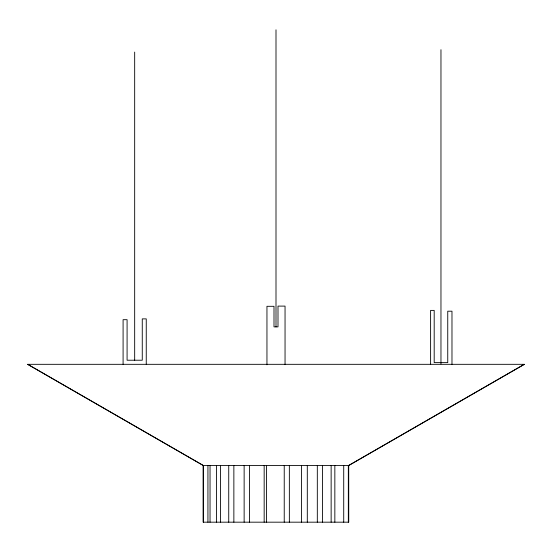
<?xml version="1.0" encoding="UTF-8"?>
<svg xmlns="http://www.w3.org/2000/svg" width="552" height="552" viewBox="0 0 552 552"><rect width="100%" height="100%" fill="white"/><g stroke="black" fill="none" stroke-linecap="round" stroke-linejoin="round"><path stroke-width="0.83" d="M524.255 364.32L348.719 465.467L348.754 522.178L203.246 522.178L203.246 465.467L27.745 364.32M348.76 465.467L524.4 364.32L27.6 364.32L203.239 465.467M202.812 465.467L349.312 465.467M451.978 364.32L451.978 311.197L447.748 311.197L447.748 362.623L434.189 362.623L434.189 310.397L430.608 310.397L430.608 364.32M440.965 49.694L440.965 363.92M348.333 465.467L348.333 522.178M343.717 465.467L343.717 522.178M334.843 465.467L334.843 522.178M331.138 465.467L331.138 522.178M322.534 465.467L322.534 522.178M317.317 465.467L317.317 522.178M307.298 465.467L307.298 522.178M301.454 465.467L301.454 522.178M289.351 465.467L289.351 522.178M285.046 364.679L285.046 306.105L278.001 306.105L278.001 326.874L273.999 326.874L273.999 306.305L266.954 306.305L266.954 364.803M284.232 465.467L284.232 522.178M276 29.822L276 326.874M266.568 465.467L266.568 522.178M264.166 465.467L264.166 522.178M249.469 465.467L249.469 522.178M244.136 465.467L244.136 522.178M233.862 465.467L233.862 522.178M228.735 465.467L228.735 522.178M220.545 465.467L220.545 522.178M216.55 465.467L216.55 522.178M210.043 465.467L210.043 522.178M207.931 465.467L207.931 522.178M203.398 465.467L203.398 522.178M203.281 465.467L203.281 522.178M146.252 364.32L146.252 318.883L142.264 318.883L142.264 360.221L127.084 360.221L127.084 319.684L123.089 319.684L123.089 364.32M134.674 52.088L134.674 360.221"/></g></svg>
